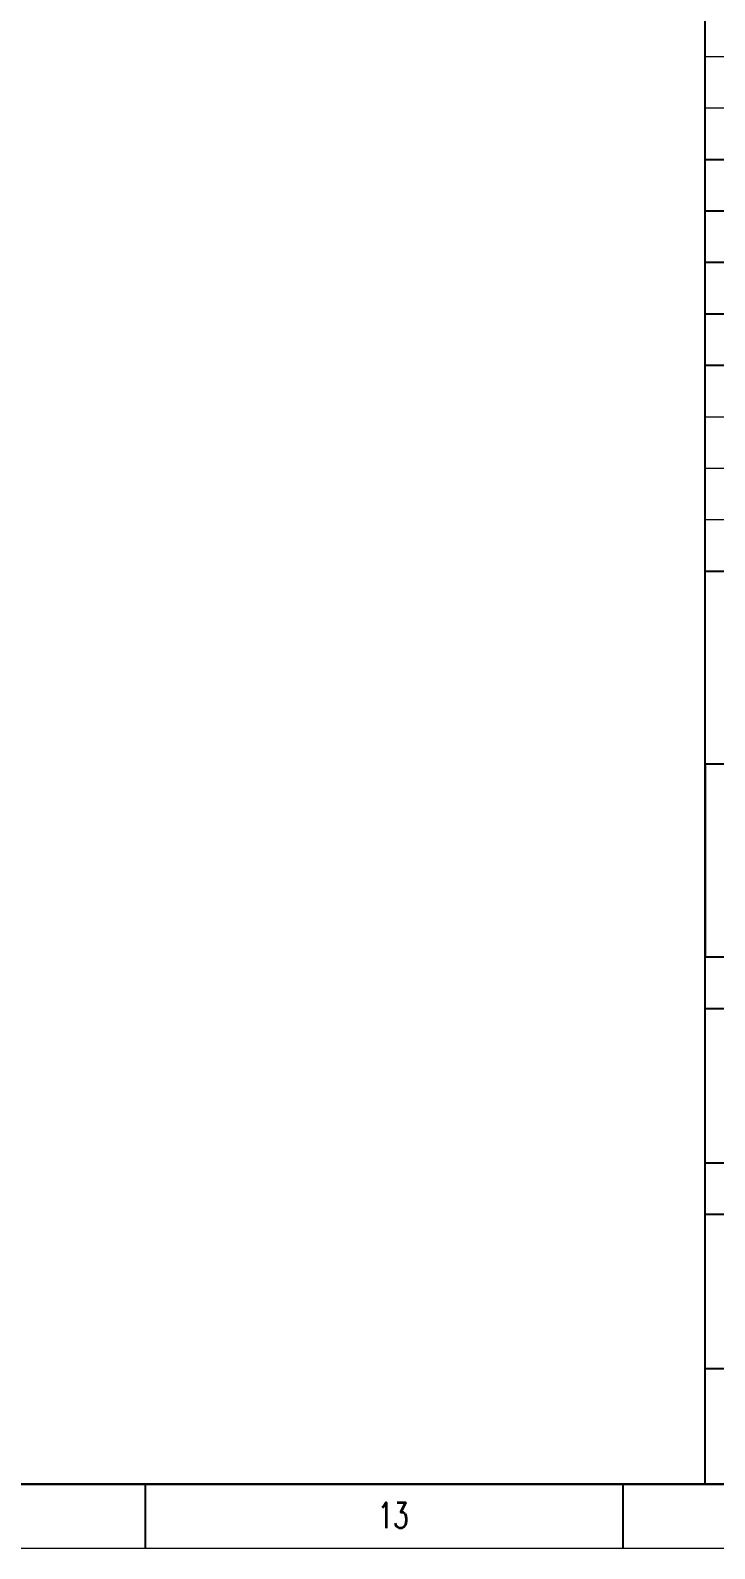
# Model space of a CAD drawing. Header units: inches. Extents: x 19 to 689223, y 34 to 210034.
# Drawn here: x 610496 to 637095, y 34 to 59050 of the extents above; entities that cross this region are included whole.
import ezdxf

# ---------------------------------------------------------------- set-up
doc = ezdxf.new("R2010")
doc.units = ezdxf.units.IN
doc.header["$MEASUREMENT"] = 0
doc.layers.add('TEG BORDER', color=7, linetype='Continuous')
doc.styles.add('TEG BORDER', font='txt_qlt.shx', dxfattribs={"width": 0.7, "bigfont": 'hztxt.shx'})

# ---------------------------------------------------------------- blocks, each defined once
blk = doc.blocks.new('TEG BORDER A2')
at = {"linetype": 'Continuous'}
blk.add_line((5, 5), (489, 5), dxfattribs=at)
for p, q in [((445.5, 0), (445.5, 5)), ((482.62, 0), (482.62, 5)), ((489, 5), (589, 5))]:
    blk.add_line(p, q)
at = {"color": 5, "lineweight": 15}
blk.add_lwpolyline([(0, 420), (594, 420), (594, 0), (0, 0)], close=True, dxfattribs=at)
blk.add_lwpolyline([(5, 415), (589, 415), (589, 5), (5, 5)], close=True)
at = {"layer": 'TEG BORDER'}
for p, q in [((489, 116), (489, 415)), ((489, 5), (489, 116)), ((489, 108), (589, 108)), ((489, 104), (589, 104)), ((489, 100), (589, 100)), ((489, 96), (589, 96)), ((489, 92), (589, 92)), ((489, 76), (589, 76)), ((489, 46), (589, 46)), ((489, 42), (589, 42)), ((489, 30), (589, 30)), ((489, 26), (589, 26)), ((489, 14), (589, 14)), ((489, 14), (589, 14))]:
    blk.add_line(p, q, dxfattribs=at)
at = {"layer": 'TEG BORDER', "lineweight": 15}
for p, q in [((489, 116), (589, 116)), ((489, 112), (589, 112)), ((489, 88), (589, 88)), ((489, 88), (589, 88)), ((489, 84), (589, 84)), ((489, 80), (589, 80))]:
    blk.add_line(p, q, dxfattribs=at)
at = {"layer": 'TEG BORDER', "color": 0}
for q in [(489, 46), (589, 61)]:
    blk.add_line((489, 61), q, dxfattribs=at)
at = {"insert": (463.55, 1.59), "char_height": 2, "width": 2, "attachment_point": 7, "style": 'TEG BORDER'}
blk.add_mtext('\\pi2.2204e-016;13', dxfattribs=at)

msp = doc.modelspace()

# ---------------------------------------------------------------- block references
at = {"xscale": 499.99999983125, "yscale": 499.99999983125, "zscale": 499.99999983125}
msp.add_blockref('TEG BORDER A2', (392223.4951, 34.1456), dxfattribs=at)

doc.saveas('drawing.dxf')
